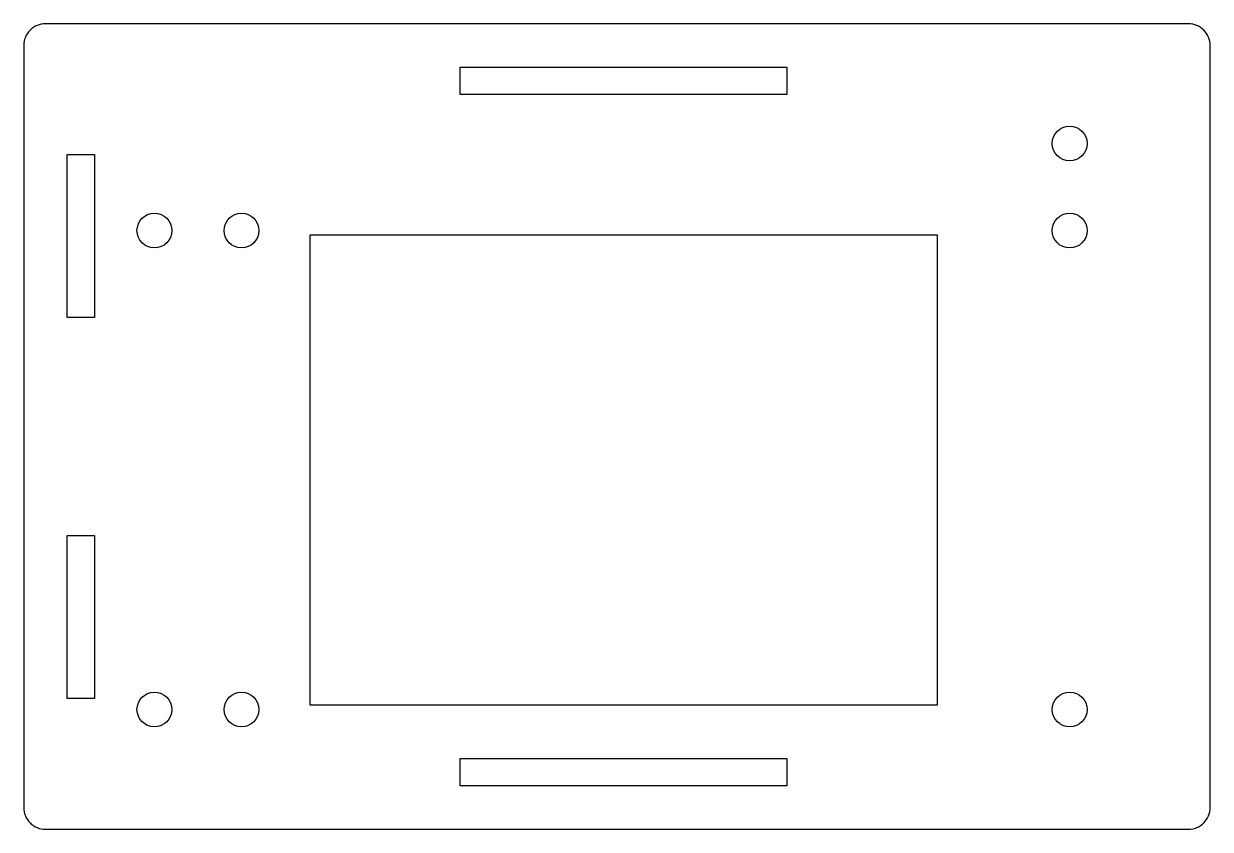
# Model space of a CAD drawing. Header units: millimetres. Extents: x -368 to -259, y -37 to 37.
import ezdxf

# ---------------------------------------------------------------- set-up
doc = ezdxf.new("R2010")
doc.units = ezdxf.units.MM
doc.layers.get('0').update_dxf_attribs({"linetype": 'CONTINUOUS'})

msp = doc.modelspace()

# ---------------------------------------------------------------- linework, layer by layer
msp.add_lwpolyline([(-258.76, 35, 0.414214), (-260.76, 37), (-365.76, 37, 0.414214), (-367.76, 35), (-367.76, -35, 0.414214), (-365.76, -37), (-260.76, -37, 0.414214), (-258.76, -35)], format="xyb", close=True)
for points in [[(-327.65, 30.5), (-327.65, 33), (-297.65, 33), (-297.65, 30.5)], [(-363.76, 25), (-361.26, 25), (-361.26, 10), (-363.76, 10)], [(-341.45, 17.6), (-283.85, 17.6), (-283.85, -25.6), (-341.45, -25.6)], [(-363.76, -10), (-361.26, -10), (-361.26, -25), (-363.76, -25)], [(-297.65, -30.5), (-297.65, -33), (-327.65, -33), (-327.65, -30.5)]]:
    msp.add_lwpolyline(points, close=True)
for centre in [(-271.67, 26, 0), (-355.75, 18, 0), (-347.75, 18, 0), (-271.67, 18, 0), (-355.75, -26, 0), (-347.75, -26, 0), (-271.67, -26, 0)]:
    msp.add_circle(centre, 1.6)

doc.saveas('drawing.dxf')
